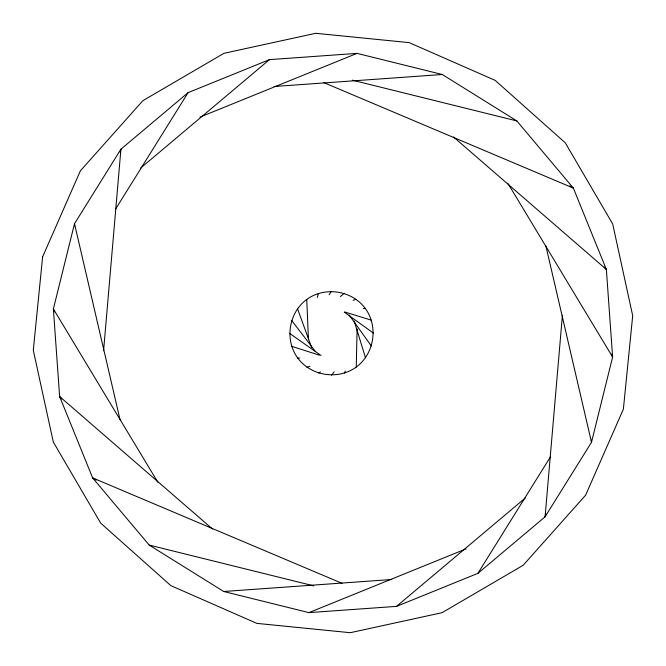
<?xml version="1.0" encoding="UTF-8"?>
<svg xmlns="http://www.w3.org/2000/svg" width="666" height="666" viewBox="0 0 666 666"><rect width="100%" height="100%" fill="white"/><g stroke="black" fill="none" stroke-linecap="round" stroke-linejoin="round"><path stroke-width="1" d="M356.252 367.074C374.334 353.763 378.538 326.656 365.334 308.491C352.023 290.409 324.916 286.205 306.76 299.409C288.669 312.72 284.465 339.827 297.669 357.983C310.98 376.074 338.087 380.278 356.252 367.074L357.109 328.896M103.58 350.757L120.921 149.184L188.103 92.641L269.464 59.632L357.051 53.38L442.282 74.5L516.816 120.921L573.359 188.103L606.368 269.464L612.62 357.051L591.5 442.282L545.079 516.816L477.897 573.359L396.536 606.368L308.949 612.62L223.718 591.5L149.184 545.079L92.641 477.897L59.632 396.536L53.38 308.949L74.5 223.718L120.921 149.184L120.171 152.214M562.42 315.243L545.079 516.816L545.829 513.786M317.316 297.427L318.423 293.423M344.58 373.06L345.271 371.129M115.518 209.182L188.103 92.641M477.897 573.359L550.482 456.818M329.104 294.763L331.368 291.325M331.635 375.158L334.166 371.853M140.551 168.132L269.464 59.632M396.536 606.368L525.449 497.868M340.284 296.545L344.33 293.34M318.681 373.143L320.379 371.969M199.95 117.116L357.051 53.38M308.949 612.62L466.05 548.884M353.105 300.324L356.027 299.25M306.976 367.232L309.923 366.317M274.209 86.497L442.282 74.5M223.718 591.5L391.791 579.503M363.27 308.549L365.334 308.491M297.669 357.983L299.742 358M352.256 80.145L516.816 120.921M149.184 545.079L313.744 585.855M344.822 312.021L371.328 320.163M291.683 346.32L319.372 355.178M323.934 82.659L573.359 188.103L569.821 185.906M342.066 583.341L92.641 477.897L96.179 480.094M289.585 333.375L321.012 355.469M344.247 312.104L373.418 333.108M453.488 136.963L606.368 269.464L604.362 267.083M212.512 529.037L59.632 396.536L61.638 398.917M291.6 320.413L315.534 351.615M349.2 315.06L371.412 346.062M508.166 183.791L612.62 357.051L611.446 354.162M157.834 482.209L53.38 308.949L54.554 311.838M297.511 308.716L311.588 347.369M354.212 321.054L365.492 357.767M545.937 246.229L591.5 442.282L591.358 440.209M120.063 419.771L74.5 223.718L74.642 225.791M306.76 299.409L308.45 339.727M42.624 256.826L33.3 350.283L53.313 442.049L100.699 523.143L170.821 585.622L256.826 623.376L350.283 632.7L442.049 612.687L523.143 565.301L585.622 495.179L623.376 409.174L632.7 315.717L612.687 223.951L565.301 142.857L495.179 80.378L409.174 42.624L315.717 33.3L223.951 53.313L142.857 100.699L80.378 170.821L42.624 256.826"/></g></svg>
